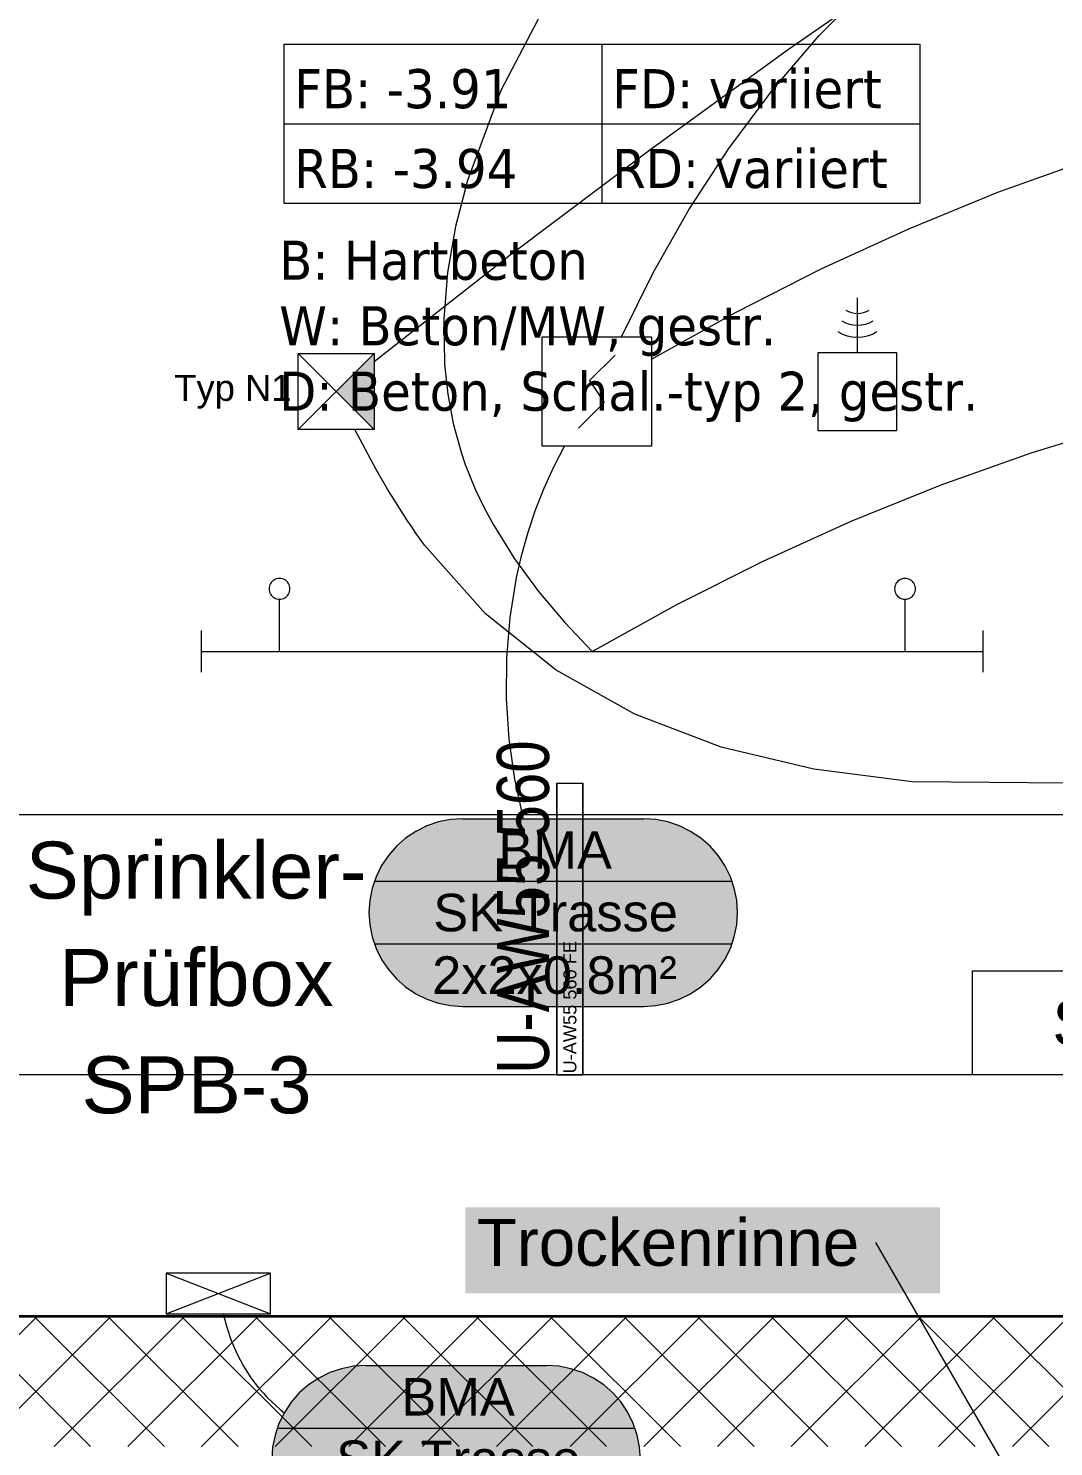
# Model space of a CAD drawing. Extents: x -1067 to 613, y -179 to 712.
# Drawn here: x -664.4 to -625.1, y 338.4 to 392.8 of the extents above; entities that cross this region are included whole.
import ezdxf

# ---------------------------------------------------------------- set-up
doc = ezdxf.new("R2010")
doc.units = 0
doc.layers.get('0').update_dxf_attribs({"lineweight": 13})
for name, color, linetype, lineweight in [('A-AREA-____-IDEN', 7, 'Continuous', 5), ('A-WALL-____-MCUT', 7, 'Continuous', 35), ('A-WALL-____-PATT', 7, 'Continuous', 35), ('Text', 7, 'Continuous', 5)]:
    doc.layers.add(name, color=color, linetype=linetype, lineweight=lineweight)
for name, color, linetype, lineweight, true_color in [('EL01_WAN_Brandmeldeanlagen', 7, 'Continuous', 13, 0xff8000), ('EL01_WAN_Feuwehrfunktantenne', 7, 'Continuous', 13, 0x993300), ('EL01_WAN_Leitung_Brandmeldeanlagen', 7, 'Continuous', 13, 0xff8000), ('EL01_WAN_Leitung_Licht', 7, 'Continuous', 13, 0x0080ff), ('EL01_WAN_Leitung_Notbeleuchtung', 7, 'Continuous', 13, 0x009900), ('EL01_WAN_Leuchten', 7, 'Continuous', 13, 0x0080ff), ('EL01_WAN_Notbeleuchtungen', 7, 'Continuous', 13, 0x009900), ('EL01_WAN_Notbeleuchtungentyp', 7, 'Continuous', 13, 0x009900), ('EL01_WAN_Schlaufkasten', 1, 'Continuous', 13, 0xff0000), ('EL01_WAN_Trassen', 40, 'Continuous', 13, 0xffbf00), ('EL01_WAN_Trassen Befestigung', 7, 'Continuous', 13, 0xb2b200)]:
    doc.layers.add(name, color=color, linetype=linetype, lineweight=lineweight, true_color=true_color)
doc.styles.get("Standard").update_dxf_attribs({"font": 'arial.ttf'})

# ---------------------------------------------------------------- blocks, each defined once
blk = doc.blocks.new('Referenz-A0UJ3194XE', base_point=(-1062.181, -175.856))
at = {"layer": 'A-AREA-____-IDEN', "color": 0, "linetype": 'Continuous', "ltscale": 0.13}
for p, q in [((-654.595, 392.212), (-630.195, 392.212)), ((-654.595, 386.089), (-654.595, 392.212)), ((-642.395, 392.212), (-642.395, 386.089)), ((-630.195, 392.212), (-630.195, 386.089)), ((-654.595, 389.151), (-630.195, 389.151)), ((-630.195, 386.089), (-654.595, 386.089))]:
    blk.add_line(p, q, dxfattribs=at)
at = {"layer": 'A-WALL-____-MCUT', "color": 0, "linetype": 'Continuous', "ltscale": 0.35}
blk.add_line((-590.097, 343.376), (-685.097, 343.376), dxfattribs=at)
at = {"layer": 'A-WALL-____-PATT', "color": 0, "linetype": 'Continuous', "lineweight": 9, "ltscale": 0.13}
for p, q in [((-669.075, 338.376), (-664.075, 343.376)), ((-662.016, 338.376), (-667.016, 343.376)), ((-666.246, 338.376), (-661.246, 343.376)), ((-659.187, 338.376), (-664.187, 343.376)), ((-663.418, 338.376), (-658.418, 343.376)), ((-656.359, 338.376), (-661.359, 343.376)), ((-660.589, 338.376), (-655.589, 343.376)), ((-653.53, 338.376), (-658.53, 343.376)), ((-657.761, 338.376), (-652.761, 343.376)), ((-650.702, 338.376), (-655.702, 343.376)), ((-654.932, 338.376), (-649.932, 343.376)), ((-647.874, 338.376), (-652.874, 343.376)), ((-652.104, 338.376), (-647.104, 343.376)), ((-645.045, 338.376), (-650.045, 343.376)), ((-649.276, 338.376), (-644.276, 343.376)), ((-642.217, 338.376), (-647.217, 343.376)), ((-646.447, 338.376), (-641.447, 343.376)), ((-639.388, 338.376), (-644.388, 343.376)), ((-643.619, 338.376), (-638.619, 343.376)), ((-636.56, 338.376), (-641.56, 343.376)), ((-640.79, 338.376), (-635.79, 343.376)), ((-633.732, 338.376), (-638.732, 343.376)), ((-637.962, 338.376), (-632.962, 343.376)), ((-630.903, 338.376), (-635.903, 343.376)), ((-635.133, 338.376), (-630.133, 343.376)), ((-628.075, 338.376), (-633.075, 343.376)), ((-632.305, 338.376), (-627.305, 343.376)), ((-625.246, 338.376), (-630.246, 343.376)), ((-629.477, 338.376), (-624.477, 343.376)), ((-622.418, 338.376), (-627.418, 343.376)), ((-626.648, 338.376), (-621.648, 343.376))]:
    blk.add_line(p, q, dxfattribs=at)
at = {"layer": 'Text', "color": 0, "linetype": 'Continuous', "ltscale": 0.13}
blk.add_line((-626.757, 337.326), (-631.887, 346.215), dxfattribs=at)
at = {"layer": 'Text', "color": 7, "linetype": 'Continuous', "ltscale": 0.13, "true_color": 0xffffff}
for points in [[(-629.429, 344.261), (-647.645, 344.261), (-629.429, 347.565)], [(-647.645, 344.261), (-629.429, 347.565), (-647.645, 347.565)], [(-629.429, 347.565), (-647.645, 347.565), (-647.645, 347.565)], [(-629.429, 344.261), (-629.429, 344.261), (-647.645, 344.261)]]:
    blk.add_solid(points, dxfattribs=at)
at = {"layer": 'A-AREA-____-IDEN', "color": 0, "linetype": 'Continuous', "ltscale": 0.13, "char_height": 1.5, "attachment_point": 1}
for s, insert in [('{\\W0.9;\\fVerdana;FB: -3.91}', (-654.204, 391.253)), ('{\\W0.9;\\fVerdana;FD: variiert}', (-642.004, 391.253)), ('{\\W0.9;\\fVerdana;RB: -3.94}', (-654.204, 388.191)), ('{\\W0.9;\\fVerdana;RD: variiert}', (-642.004, 388.191)), ('{\\W0.9;\\fVerdana;B: Hartbeton}', (-654.781, 384.667)), ('{\\W0.9;\\fVerdana;W: Beton/MW, gestr.}', (-654.781, 382.153)), ('{\\W0.9;\\fVerdana;D: Beton, Schal.-typ 2, gestr.}', (-654.781, 379.64))]:
    blk.add_mtext(s, dxfattribs=dict(at, insert=insert))
at = {"layer": 'Text', "color": 0, "linetype": 'Continuous', "ltscale": 0.13, "insert": (-647.195, 347.115), "char_height": 1.8, "attachment_point": 1}
blk.add_mtext('{\\fArial;Trockenrinne}', dxfattribs=at)
blk = doc.blocks.new('IfcObject-A0UJ31BCXE', base_point=(-646.428, 352.645))
at = {"layer": 'EL01_WAN_Trassen', "linetype": 'ByBlock', "lineweight": -2, "ltscale": 0.13}
for p, q in [((-644.127, 363.845), (-643.127, 363.845)), ((-644.127, 363.845), (-643.127, 363.845)), ((-644.127, 352.645), (-644.127, 363.845)), ((-644.127, 363.845), (-644.127, 363.845)), ((-644.127, 363.845), (-644.127, 352.645)), ((-643.127, 352.645), (-643.127, 363.845)), ((-643.127, 363.845), (-643.127, 363.845)), ((-643.127, 363.845), (-643.127, 352.645)), ((-644.127, 352.645), (-643.127, 352.645)), ((-644.127, 352.645), (-643.127, 352.645)), ((-644.127, 352.645), (-644.127, 352.645)), ((-643.127, 352.645), (-643.127, 352.645))]:
    blk.add_line(p, q, dxfattribs=at)
at = {"layer": 'EL01_WAN_Trassen', "lineweight": -2, "attachment_point": 1, "rotation": 90}
for s, insert, char_height in [('{\\W0.8;\\fArial;U-AW55 560}', (-646.428, 352.692), 2), ('{\\fArial;U-AW55 560 FE}', (-643.877, 352.7), 0.5)]:
    blk.add_mtext(s, dxfattribs=dict(at, insert=insert, char_height=char_height))
blk = doc.blocks.new('Kabelkanal-A0UJ31CAXE', base_point=(-673.095, 352.645))
at = {"color": 0, "linetype": 'ByBlock', "lineweight": -2, "ltscale": 0.13}
for p, q in [((-673.095, 352.645), (-673.095, 362.645)), ((-673.095, 362.645), (-613.095, 362.645)), ((-613.095, 362.645), (-613.095, 352.645)), ((-613.095, 352.645), (-673.095, 352.645))]:
    blk.add_line(p, q, dxfattribs=at)
blk = doc.blocks.new('Leitung-A0UJ31EOXE', base_point=(-656.934, 339.673))
at = {"color": 0, "linetype": 'ByBlock', "lineweight": -2, "ltscale": 0.13}
for p, q in [((-656.934, 343.476), (-656.797, 342.956)), ((-656.797, 342.956), (-656.622, 342.444)), ((-656.622, 342.444), (-656.409, 341.945)), ((-656.409, 341.945), (-656.157, 341.466)), ((-656.157, 341.466), (-655.866, 341.011)), ((-655.866, 341.011), (-655.536, 340.588)), ((-655.536, 340.588), (-655.39, 340.424)), ((-655.39, 340.424), (-655.238, 340.266)), ((-655.238, 340.266), (-655.081, 340.113)), ((-655.081, 340.113), (-654.921, 339.963)), ((-654.921, 339.963), (-654.757, 339.817)), ((-654.757, 339.817), (-654.592, 339.673))]:
    blk.add_line(p, q, dxfattribs=at)
blk = doc.blocks.new('Notleuchte eckig-A0UJ31KEXE', base_point=(-654.055, 377.414))
at = {"color": 0, "lineweight": -2}
for p, q in [((-654.055, 380.333), (-651.136, 377.414)), ((-654.055, 377.414), (-651.136, 380.333)), ((-654.055, 377.414), (-654.055, 380.333)), ((-654.055, 380.333), (-651.136, 380.333)), ((-651.136, 380.333), (-651.136, 377.414)), ((-651.136, 377.414), (-654.055, 377.414))]:
    blk.add_line(p, q, dxfattribs=at)
for points in [[(-651.136, 378.874), (-652.595, 378.874), (-651.136, 380.333)], [(-651.136, 377.414), (-651.136, 378.874), (-652.595, 378.874)]]:
    blk.add_solid(points, dxfattribs=at)
blk = doc.blocks.new('Bemerkung 1-A0UJ31KGXE', base_point=(-658.809, 378.518))
at = {"color": 0, "lineweight": -2, "insert": (-658.809, 379.518), "char_height": 1, "attachment_point": 1}
blk.add_mtext('{\\fArial;Typ N1}', dxfattribs=at)
blk = doc.blocks.new('Gruppenzuleitung-A0UJ31M8XE', base_point=(-651.337, 355.277))
at = {"color": 0, "linetype": 'ByBlock', "lineweight": -2, "ltscale": 0.13}
for p, q in [((-649.115, 362.203), (-649.537, 361.994)), ((-648.669, 362.354), (-649.115, 362.203)), ((-648.207, 362.446), (-648.669, 362.354)), ((-647.737, 362.477), (-648.207, 362.446)), ((-647.737, 362.477), (-640.794, 362.477)), ((-640.324, 362.446), (-640.794, 362.477)), ((-639.862, 362.354), (-640.324, 362.446)), ((-639.416, 362.203), (-639.862, 362.354)), ((-638.994, 361.994), (-639.416, 362.203)), ((-649.929, 361.733), (-650.283, 361.422)), ((-649.537, 361.994), (-649.929, 361.733)), ((-638.602, 361.733), (-638.994, 361.994)), ((-638.248, 361.422), (-638.602, 361.733)), ((-650.593, 361.068), (-650.855, 360.677)), ((-650.283, 361.422), (-650.593, 361.068)), ((-637.938, 361.068), (-638.248, 361.422)), ((-637.676, 360.677), (-637.938, 361.068)), ((-650.855, 360.677), (-651.063, 360.254)), ((-637.468, 360.254), (-637.676, 360.677)), ((-651.063, 360.254), (-651.214, 359.808)), ((-651.131, 360.077), (-637.4, 360.077)), ((-637.317, 359.808), (-637.468, 360.254)), ((-651.306, 359.347), (-651.337, 358.877)), ((-651.214, 359.808), (-651.306, 359.347)), ((-637.225, 359.347), (-637.317, 359.808)), ((-637.194, 358.877), (-637.225, 359.347)), ((-651.337, 358.877), (-651.306, 358.407)), ((-637.225, 358.407), (-637.194, 358.877)), ((-651.306, 358.407), (-651.214, 357.945)), ((-637.317, 357.945), (-637.225, 358.407)), ((-651.214, 357.945), (-651.063, 357.499)), ((-637.468, 357.499), (-637.317, 357.945)), ((-651.131, 357.677), (-637.4, 357.677)), ((-651.063, 357.499), (-650.855, 357.077)), ((-637.676, 357.077), (-637.468, 357.499)), ((-650.855, 357.077), (-650.593, 356.685)), ((-650.593, 356.685), (-650.283, 356.331)), ((-638.248, 356.331), (-637.938, 356.685)), ((-637.938, 356.685), (-637.676, 357.077)), ((-650.283, 356.331), (-649.929, 356.021)), ((-638.602, 356.021), (-638.248, 356.331)), ((-649.929, 356.021), (-649.537, 355.759)), ((-649.537, 355.759), (-649.115, 355.551)), ((-649.115, 355.551), (-648.669, 355.399)), ((-639.862, 355.399), (-639.416, 355.551)), ((-639.416, 355.551), (-638.994, 355.759)), ((-638.994, 355.759), (-638.602, 356.021)), ((-648.669, 355.399), (-648.207, 355.308)), ((-648.207, 355.308), (-647.737, 355.277)), ((-647.737, 355.277), (-640.794, 355.277)), ((-640.794, 355.277), (-640.324, 355.308)), ((-640.324, 355.308), (-639.862, 355.399))]:
    blk.add_line(p, q, dxfattribs=at)
at = {"color": 7, "linetype": 'ByBlock', "lineweight": -2, "ltscale": 0.13, "true_color": 0xffffff}
for points in [[(-649.537, 361.994), (-638.994, 361.994), (-649.299, 362.12)], [(-649.299, 362.12), (-639.232, 362.12), (-649.052, 362.228)], [(-638.994, 361.994), (-649.299, 362.12), (-639.232, 362.12)], [(-649.052, 362.228), (-639.479, 362.228), (-648.798, 362.317)], [(-639.232, 362.12), (-649.052, 362.228), (-639.479, 362.228)], [(-648.798, 362.317), (-639.733, 362.317), (-648.538, 362.386)], [(-639.479, 362.228), (-648.798, 362.317), (-639.733, 362.317)], [(-648.538, 362.386), (-639.993, 362.386), (-648.274, 362.436)], [(-639.733, 362.317), (-648.538, 362.386), (-639.993, 362.386)], [(-648.274, 362.436), (-640.257, 362.436), (-648.006, 362.467)], [(-639.993, 362.386), (-648.274, 362.436), (-640.257, 362.436)], [(-648.006, 362.467), (-640.525, 362.467), (-647.737, 362.477)], [(-640.257, 362.436), (-648.006, 362.467), (-640.525, 362.467)], [(-640.525, 362.467), (-647.737, 362.477), (-640.794, 362.477)], [(-650.376, 361.325), (-638.155, 361.325), (-650.186, 361.516)], [(-650.186, 361.516), (-638.345, 361.516), (-649.982, 361.691)], [(-638.155, 361.325), (-650.186, 361.516), (-638.345, 361.516)], [(-649.982, 361.691), (-638.549, 361.691), (-649.765, 361.851)], [(-638.345, 361.516), (-649.982, 361.691), (-638.549, 361.691)], [(-649.765, 361.851), (-638.766, 361.851), (-649.537, 361.994)], [(-638.549, 361.691), (-649.765, 361.851), (-638.766, 361.851)], [(-638.766, 361.851), (-649.537, 361.994), (-638.994, 361.994)], [(-650.712, 360.905), (-637.819, 360.905), (-650.552, 361.121)], [(-650.552, 361.121), (-637.979, 361.121), (-650.376, 361.325)], [(-637.819, 360.905), (-650.552, 361.121), (-637.979, 361.121)], [(-650.552, 361.121), (-637.979, 361.121), (-650.552, 361.121)], [(-637.979, 361.121), (-650.552, 361.121), (-637.979, 361.121)], [(-637.979, 361.121), (-650.376, 361.325), (-638.155, 361.325)], [(-651.088, 360.192), (-637.443, 360.192), (-650.981, 360.439)], [(-650.981, 360.439), (-637.55, 360.439), (-650.855, 360.677)], [(-637.443, 360.192), (-650.981, 360.439), (-637.55, 360.439)], [(-650.855, 360.677), (-637.676, 360.677), (-650.712, 360.905)], [(-637.55, 360.439), (-650.855, 360.677), (-637.676, 360.677)], [(-637.676, 360.677), (-650.712, 360.905), (-637.819, 360.905)], [(-650.712, 360.905), (-637.819, 360.905), (-650.712, 360.905)], [(-637.819, 360.905), (-650.712, 360.905), (-637.819, 360.905)], [(-651.247, 359.678), (-637.284, 359.678), (-651.177, 359.938)], [(-651.177, 359.938), (-637.354, 359.938), (-651.088, 360.192)], [(-637.284, 359.678), (-651.177, 359.938), (-637.354, 359.938)], [(-637.354, 359.938), (-651.088, 360.192), (-637.443, 360.192)], [(-651.327, 359.146), (-637.204, 359.146), (-651.297, 359.413)], [(-651.297, 359.413), (-637.234, 359.413), (-651.247, 359.678)], [(-637.204, 359.146), (-651.297, 359.413), (-637.234, 359.413)], [(-637.234, 359.413), (-651.247, 359.678), (-637.284, 359.678)], [(-651.337, 358.877), (-637.194, 358.877), (-651.327, 359.146)], [(-651.327, 358.608), (-637.204, 358.608), (-651.337, 358.877)], [(-637.204, 358.608), (-651.337, 358.877), (-637.194, 358.877)], [(-637.194, 358.877), (-651.327, 359.146), (-637.204, 359.146)], [(-651.297, 358.34), (-637.234, 358.34), (-651.327, 358.608)], [(-637.234, 358.34), (-651.327, 358.608), (-637.204, 358.608)], [(-651.247, 358.076), (-637.284, 358.076), (-651.297, 358.34)], [(-637.284, 358.076), (-651.297, 358.34), (-637.234, 358.34)], [(-651.177, 357.816), (-637.354, 357.816), (-651.247, 358.076)], [(-637.354, 357.816), (-651.247, 358.076), (-637.284, 358.076)], [(-651.088, 357.561), (-637.443, 357.561), (-651.177, 357.816)], [(-637.443, 357.561), (-651.177, 357.816), (-637.354, 357.816)], [(-650.981, 357.315), (-637.55, 357.315), (-651.088, 357.561)], [(-637.55, 357.315), (-651.088, 357.561), (-637.443, 357.561)], [(-650.855, 357.077), (-637.676, 357.077), (-650.981, 357.315)], [(-637.676, 357.077), (-650.981, 357.315), (-637.55, 357.315)], [(-650.712, 356.849), (-637.819, 356.849), (-650.855, 357.077)], [(-637.819, 356.849), (-650.855, 357.077), (-637.676, 357.077)], [(-650.552, 356.632), (-637.979, 356.632), (-650.712, 356.849)], [(-637.979, 356.632), (-650.712, 356.849), (-637.819, 356.849)], [(-650.376, 356.428), (-638.155, 356.428), (-650.552, 356.632)], [(-638.155, 356.428), (-650.552, 356.632), (-637.979, 356.632)], [(-650.186, 356.238), (-638.345, 356.238), (-650.376, 356.428)], [(-638.345, 356.238), (-650.376, 356.428), (-638.155, 356.428)], [(-649.982, 356.062), (-638.549, 356.062), (-650.186, 356.238)], [(-638.549, 356.062), (-650.186, 356.238), (-638.345, 356.238)], [(-649.765, 355.902), (-638.766, 355.902), (-649.982, 356.062)], [(-638.766, 355.902), (-649.982, 356.062), (-638.549, 356.062)], [(-649.982, 356.062), (-638.549, 356.062), (-649.982, 356.062)], [(-638.549, 356.062), (-649.982, 356.062), (-638.549, 356.062)], [(-649.537, 355.759), (-638.994, 355.759), (-649.765, 355.902)], [(-638.994, 355.759), (-649.765, 355.902), (-638.766, 355.902)], [(-649.299, 355.633), (-639.232, 355.633), (-649.537, 355.759)], [(-639.232, 355.633), (-649.537, 355.759), (-638.994, 355.759)], [(-649.052, 355.526), (-639.479, 355.526), (-649.299, 355.633)], [(-639.479, 355.526), (-649.299, 355.633), (-639.232, 355.633)], [(-648.798, 355.437), (-639.733, 355.437), (-649.052, 355.526)], [(-639.733, 355.437), (-649.052, 355.526), (-639.479, 355.526)], [(-648.538, 355.367), (-639.993, 355.367), (-648.798, 355.437)], [(-639.993, 355.367), (-648.798, 355.437), (-639.733, 355.437)], [(-648.274, 355.317), (-640.257, 355.317), (-648.538, 355.367)], [(-640.257, 355.317), (-648.538, 355.367), (-639.993, 355.367)], [(-648.006, 355.287), (-640.525, 355.287), (-648.274, 355.317)], [(-640.525, 355.287), (-648.274, 355.317), (-640.257, 355.317)], [(-648.274, 355.317), (-640.257, 355.317), (-648.274, 355.317)], [(-640.257, 355.317), (-648.274, 355.317), (-640.257, 355.317)], [(-647.737, 355.277), (-640.794, 355.277), (-648.006, 355.287)], [(-640.794, 355.277), (-648.006, 355.287), (-640.525, 355.287)]]:
    blk.add_solid(points, dxfattribs=at)
at = {"color": 0, "linetype": 'ByBlock', "lineweight": -2, "ltscale": 0.13, "char_height": 1.44, "attachment_point": 1}
for s, insert in [('{\\fArial;BMA}', (-646.371, 361.997)), ('{\\fArial;SK Trasse}', (-648.87, 359.597)), ('{\\fArial;2x2x0.8m²}', (-648.913, 357.197))]:
    blk.add_mtext(s, dxfattribs=dict(at, insert=insert))
blk = doc.blocks.new('MText-A0UJ31OAXE', base_point=(-664.509, 351.17))
at = {"color": 0, "lineweight": -2, "char_height": 2.1875, "attachment_point": 1}
for s, insert in [('{\\fArial;Sprinkler-}', (-664.509, 361.599)), ('{\\fArial;Prüfbox}', (-663.225, 357.481)), ('{\\fArial;SPB-3}', (-662.367, 353.358))]:
    blk.add_mtext(s, dxfattribs=dict(at, insert=insert))
blk = doc.blocks.new('Leitung-A0UJ31SAXE', base_point=(-642.767, 368.902))
at = {"color": 0, "linetype": 'ByBlock', "lineweight": -2, "ltscale": 0.13}
for p, q in [((-620.058, 378.242), (-619.294, 378.433)), ((-619.294, 378.433), (-618.529, 378.618)), ((-618.529, 378.618), (-617.762, 378.796)), ((-622.339, 377.626), (-621.58, 377.838)), ((-621.58, 377.838), (-620.82, 378.044)), ((-620.82, 378.044), (-620.058, 378.242)), ((-625.882, 376.535), (-622.339, 377.626)), ((-629.381, 375.292), (-625.882, 376.535)), ((-632.827, 373.902), (-629.381, 375.292)), ((-636.211, 372.37), (-632.827, 373.902)), ((-639.527, 370.702), (-636.211, 372.37)), ((-642.767, 368.902), (-639.527, 370.702))]:
    blk.add_line(p, q, dxfattribs=at)
blk = doc.blocks.new('Leitung-A0UJ31T0XE', base_point=(-648.465, 368.902))
at = {"color": 0, "linetype": 'ByBlock', "lineweight": -2, "ltscale": 0.13}
for p, q in [((-642.595, 396.626), (-644.581, 393.683)), ((-644.581, 393.683), (-646.274, 390.43)), ((-646.274, 390.43), (-647.558, 386.979)), ((-647.558, 386.979), (-648.011, 385.214)), ((-648.011, 385.214), (-648.318, 383.441)), ((-648.318, 383.441), (-648.465, 381.674)), ((-648.465, 381.674), (-648.438, 379.928)), ((-648.438, 379.928), (-648.316, 378.781)), ((-648.316, 378.781), (-648.106, 377.654)), ((-648.106, 377.654), (-647.803, 376.55)), ((-647.803, 376.55), (-647.639, 376.071)), ((-647.639, 376.071), (-647.457, 375.597)), ((-647.457, 375.597), (-647.257, 375.13)), ((-647.257, 375.13), (-646.928, 374.439)), ((-646.928, 374.439), (-646.564, 373.762)), ((-646.564, 373.762), (-645.746, 372.451)), ((-645.746, 372.451), (-644.826, 371.201)), ((-644.826, 371.201), (-643.825, 370.017)), ((-643.825, 370.017), (-642.767, 368.902))]:
    blk.add_line(p, q, dxfattribs=at)
blk = doc.blocks.new('Brandmelder-A0UJ31T8XE', base_point=(-644.694, 376.775))
at = {"color": 0, "lineweight": -2}
for p, q in [((-644.694, 380.975), (-640.494, 380.975)), ((-644.694, 376.775), (-644.694, 380.975)), ((-640.494, 380.975), (-640.494, 376.775)), ((-641.894, 380.275), (-642.874, 379.295)), ((-642.874, 379.295), (-642.314, 378.455)), ((-642.314, 378.455), (-643.294, 377.475)), ((-640.494, 376.775), (-644.694, 376.775))]:
    blk.add_line(p, q, dxfattribs=at)
blk = doc.blocks.new('Leitung-A0UJ31Y2XE', base_point=(-651.136, 380.028))
at = {"color": 0, "linetype": 'ByBlock', "lineweight": -2, "ltscale": 0.13}
for p, q in [((-607.959, 409.527), (-605.793, 410.776)), ((-610.117, 408.266), (-607.959, 409.527)), ((-612.267, 406.991), (-610.117, 408.266)), ((-614.409, 405.702), (-612.267, 406.991)), ((-616.542, 404.399), (-614.409, 405.702)), ((-618.666, 403.08), (-616.542, 404.399)), ((-624.259, 399.501), (-618.666, 403.08)), ((-629.781, 395.813), (-624.259, 399.501)), ((-635.233, 392.019), (-629.781, 395.813)), ((-640.61, 388.121), (-635.233, 392.019)), ((-645.912, 384.123), (-640.61, 388.121)), ((-651.136, 380.028), (-645.912, 384.123))]:
    blk.add_line(p, q, dxfattribs=at)
blk = doc.blocks.new('UV in Wand-A0UJ3200XE', base_point=(-659.115, 343.476))
at = {"color": 0, "lineweight": -2}
for p, q in [((-659.115, 345.036), (-659.115, 343.476)), ((-655.115, 345.036), (-659.115, 345.036)), ((-659.115, 345.036), (-655.115, 343.476)), ((-659.115, 343.476), (-655.115, 345.036)), ((-655.115, 343.476), (-655.115, 345.036)), ((-659.115, 343.476), (-655.115, 343.476))]:
    blk.add_line(p, q, dxfattribs=at)
blk = doc.blocks.new('Leitung-A0UJ320UXE', base_point=(-640.494, 380.114))
at = {"color": 0, "linetype": 'ByBlock', "lineweight": -2, "ltscale": 0.13}
for p, q in [((-609.219, 391.263), (-606.437, 391.648)), ((-606.437, 391.648), (-603.646, 391.954)), ((-611.99, 390.795), (-609.219, 391.263)), ((-614.746, 390.243), (-611.99, 390.795)), ((-617.484, 389.603), (-614.746, 390.243)), ((-620.2, 388.874), (-617.484, 389.603)), ((-623.727, 387.777), (-620.2, 388.874)), ((-627.204, 386.527), (-623.727, 387.777)), ((-630.626, 385.129), (-627.204, 386.527)), ((-633.986, 383.591), (-630.626, 385.129)), ((-637.277, 381.917), (-633.986, 383.591)), ((-640.494, 380.114), (-637.277, 381.917))]:
    blk.add_line(p, q, dxfattribs=at)
blk = doc.blocks.new('Gruppenzuleitung-A0UJ3210XE', base_point=(-655.065, 334.29))
at = {"color": 0, "linetype": 'ByBlock', "lineweight": -2, "ltscale": 0.13}
for p, q in [((-652.396, 341.367), (-652.842, 341.216)), ((-651.934, 341.459), (-652.396, 341.367)), ((-651.465, 341.49), (-651.934, 341.459)), ((-651.465, 341.49), (-644.521, 341.49)), ((-644.051, 341.459), (-644.521, 341.49)), ((-643.59, 341.367), (-644.051, 341.459)), ((-643.144, 341.216), (-643.59, 341.367)), ((-653.265, 341.008), (-653.656, 340.746)), ((-652.842, 341.216), (-653.265, 341.008)), ((-642.721, 341.008), (-643.144, 341.216)), ((-642.33, 340.746), (-642.721, 341.008)), ((-654.01, 340.436), (-654.321, 340.082)), ((-653.656, 340.746), (-654.01, 340.436)), ((-641.976, 340.436), (-642.33, 340.746)), ((-641.665, 340.082), (-641.976, 340.436)), ((-654.321, 340.082), (-654.582, 339.69)), ((-641.404, 339.69), (-641.665, 340.082)), ((-654.791, 339.268), (-654.942, 338.822)), ((-654.582, 339.69), (-654.791, 339.268)), ((-641.195, 339.268), (-641.404, 339.69)), ((-641.044, 338.822), (-641.195, 339.268)), ((-654.942, 338.822), (-655.034, 338.36)), ((-654.859, 339.09), (-641.127, 339.09)), ((-640.952, 338.36), (-641.044, 338.822)), ((-655.034, 338.36), (-655.065, 337.89)), ((-640.921, 337.89), (-640.952, 338.36)), ((-655.065, 337.89), (-655.034, 337.42)), ((-640.952, 337.42), (-640.921, 337.89)), ((-655.034, 337.42), (-654.942, 336.958)), ((-641.044, 336.958), (-640.952, 337.42)), ((-654.942, 336.958), (-654.791, 336.512)), ((-654.859, 336.69), (-641.127, 336.69)), ((-654.791, 336.512), (-654.582, 336.09)), ((-641.404, 336.09), (-641.195, 336.512)), ((-641.195, 336.512), (-641.044, 336.958)), ((-654.582, 336.09), (-654.321, 335.698)), ((-641.665, 335.698), (-641.404, 336.09)), ((-654.321, 335.698), (-654.01, 335.344)), ((-641.976, 335.344), (-641.665, 335.698)), ((-654.01, 335.344), (-653.656, 335.034)), ((-653.656, 335.034), (-653.265, 334.772)), ((-642.721, 334.772), (-642.33, 335.034)), ((-642.33, 335.034), (-641.976, 335.344)), ((-653.265, 334.772), (-652.842, 334.564)), ((-652.842, 334.564), (-652.396, 334.413)), ((-652.396, 334.413), (-651.934, 334.321)), ((-651.934, 334.321), (-651.465, 334.29)), ((-651.465, 334.29), (-644.521, 334.29)), ((-644.521, 334.29), (-644.051, 334.321)), ((-644.051, 334.321), (-643.59, 334.413)), ((-643.59, 334.413), (-643.144, 334.564)), ((-643.144, 334.564), (-642.721, 334.772))]:
    blk.add_line(p, q, dxfattribs=at)
at = {"color": 7, "linetype": 'ByBlock', "lineweight": -2, "ltscale": 0.13, "true_color": 0xffffff}
for points in [[(-652.526, 341.33), (-643.46, 341.33), (-652.266, 341.4)], [(-652.266, 341.4), (-643.72, 341.4), (-652.001, 341.45)], [(-643.46, 341.33), (-652.266, 341.4), (-643.72, 341.4)], [(-652.001, 341.45), (-643.985, 341.45), (-651.734, 341.48)], [(-643.72, 341.4), (-652.001, 341.45), (-643.985, 341.45)], [(-651.734, 341.48), (-644.252, 341.48), (-651.465, 341.49)], [(-643.985, 341.45), (-651.734, 341.48), (-644.252, 341.48)], [(-644.252, 341.48), (-651.465, 341.49), (-644.521, 341.49)], [(-653.709, 340.705), (-642.277, 340.705), (-653.493, 340.864)], [(-653.493, 340.864), (-642.493, 340.864), (-653.265, 341.008)], [(-642.277, 340.705), (-653.493, 340.864), (-642.493, 340.864)], [(-653.265, 341.008), (-642.721, 341.008), (-653.027, 341.133)], [(-642.493, 340.864), (-653.265, 341.008), (-642.721, 341.008)], [(-653.027, 341.133), (-642.959, 341.133), (-652.78, 341.241)], [(-642.721, 341.008), (-653.027, 341.133), (-642.959, 341.133)], [(-652.78, 341.241), (-643.206, 341.241), (-652.526, 341.33)], [(-642.959, 341.133), (-652.78, 341.241), (-643.206, 341.241)], [(-643.206, 341.241), (-652.526, 341.33), (-643.46, 341.33)], [(-654.279, 340.135), (-641.707, 340.135), (-654.104, 340.339)], [(-654.104, 340.339), (-641.882, 340.339), (-653.913, 340.529)], [(-641.707, 340.135), (-654.104, 340.339), (-641.882, 340.339)], [(-654.104, 340.339), (-641.882, 340.339), (-654.104, 340.339)], [(-641.882, 340.339), (-654.104, 340.339), (-641.882, 340.339)], [(-653.913, 340.529), (-642.073, 340.529), (-653.709, 340.705)], [(-641.882, 340.339), (-653.913, 340.529), (-642.073, 340.529)], [(-642.073, 340.529), (-653.709, 340.705), (-642.277, 340.705)], [(-654.582, 339.69), (-641.404, 339.69), (-654.439, 339.918)], [(-654.439, 339.918), (-641.547, 339.918), (-654.279, 340.135)], [(-641.404, 339.69), (-654.439, 339.918), (-641.547, 339.918)], [(-654.439, 339.918), (-641.547, 339.918), (-654.439, 339.918)], [(-641.547, 339.918), (-654.439, 339.918), (-641.547, 339.918)], [(-641.547, 339.918), (-654.279, 340.135), (-641.707, 340.135)], [(-654.279, 340.135), (-641.707, 340.135), (-654.279, 340.135)], [(-641.707, 340.135), (-654.279, 340.135), (-641.707, 340.135)], [(-654.905, 338.951), (-641.081, 338.951), (-654.816, 339.205)], [(-654.816, 339.205), (-641.17, 339.205), (-654.708, 339.452)], [(-641.081, 338.951), (-654.816, 339.205), (-641.17, 339.205)], [(-654.708, 339.452), (-641.278, 339.452), (-654.582, 339.69)], [(-641.17, 339.205), (-654.708, 339.452), (-641.278, 339.452)], [(-641.278, 339.452), (-654.582, 339.69), (-641.404, 339.69)], [(-655.024, 338.427), (-640.962, 338.427), (-654.974, 338.691)], [(-654.974, 338.691), (-641.012, 338.691), (-654.905, 338.951)], [(-640.962, 338.427), (-654.974, 338.691), (-641.012, 338.691)], [(-641.012, 338.691), (-654.905, 338.951), (-641.081, 338.951)], [(-655.065, 337.89), (-640.921, 337.89), (-655.054, 338.159)], [(-655.054, 338.159), (-640.931, 338.159), (-655.024, 338.427)], [(-640.921, 337.89), (-655.054, 338.159), (-640.931, 338.159)], [(-640.931, 338.159), (-655.024, 338.427), (-640.962, 338.427)], [(-655.054, 337.621), (-640.931, 337.621), (-655.065, 337.89)], [(-640.931, 337.621), (-655.065, 337.89), (-640.921, 337.89)], [(-655.024, 337.353), (-640.962, 337.353), (-655.054, 337.621)], [(-640.962, 337.353), (-655.054, 337.621), (-640.931, 337.621)], [(-654.974, 337.089), (-641.012, 337.089), (-655.024, 337.353)], [(-641.012, 337.089), (-655.024, 337.353), (-640.962, 337.353)], [(-654.905, 336.829), (-641.081, 336.829), (-654.974, 337.089)], [(-641.081, 336.829), (-654.974, 337.089), (-641.012, 337.089)], [(-654.816, 336.575), (-641.17, 336.575), (-654.905, 336.829)], [(-641.17, 336.575), (-654.905, 336.829), (-641.081, 336.829)], [(-654.708, 336.328), (-641.278, 336.328), (-654.816, 336.575)], [(-641.278, 336.328), (-654.816, 336.575), (-641.17, 336.575)], [(-654.582, 336.09), (-641.404, 336.09), (-654.708, 336.328)], [(-641.404, 336.09), (-654.708, 336.328), (-641.278, 336.328)], [(-654.439, 335.862), (-641.547, 335.862), (-654.582, 336.09)], [(-641.547, 335.862), (-654.582, 336.09), (-641.404, 336.09)], [(-654.279, 335.645), (-641.707, 335.645), (-654.439, 335.862)], [(-641.707, 335.645), (-654.439, 335.862), (-641.547, 335.862)], [(-654.104, 335.441), (-641.882, 335.441), (-654.279, 335.645)], [(-641.882, 335.441), (-654.279, 335.645), (-641.707, 335.645)], [(-653.913, 335.251), (-642.073, 335.251), (-654.104, 335.441)], [(-642.073, 335.251), (-654.104, 335.441), (-641.882, 335.441)], [(-653.709, 335.075), (-642.277, 335.075), (-653.913, 335.251)], [(-642.277, 335.075), (-653.913, 335.251), (-642.073, 335.251)], [(-653.493, 334.916), (-642.493, 334.916), (-653.709, 335.075)], [(-642.493, 334.916), (-653.709, 335.075), (-642.277, 335.075)], [(-653.709, 335.075), (-642.277, 335.075), (-653.709, 335.075)], [(-642.277, 335.075), (-653.709, 335.075), (-642.277, 335.075)], [(-653.265, 334.772), (-642.721, 334.772), (-653.493, 334.916)], [(-642.721, 334.772), (-653.493, 334.916), (-642.493, 334.916)], [(-653.027, 334.646), (-642.959, 334.646), (-653.265, 334.772)], [(-642.959, 334.646), (-653.265, 334.772), (-642.721, 334.772)], [(-652.78, 334.539), (-643.206, 334.539), (-653.027, 334.646)], [(-643.206, 334.539), (-653.027, 334.646), (-642.959, 334.646)], [(-652.526, 334.45), (-643.46, 334.45), (-652.78, 334.539)], [(-643.46, 334.45), (-652.78, 334.539), (-643.206, 334.539)], [(-652.266, 334.38), (-643.72, 334.38), (-652.526, 334.45)], [(-643.72, 334.38), (-652.526, 334.45), (-643.46, 334.45)], [(-652.001, 334.33), (-643.985, 334.33), (-652.266, 334.38)], [(-643.985, 334.33), (-652.266, 334.38), (-643.72, 334.38)], [(-651.734, 334.3), (-644.252, 334.3), (-652.001, 334.33)], [(-644.252, 334.3), (-652.001, 334.33), (-643.985, 334.33)], [(-652.001, 334.33), (-643.985, 334.33), (-652.001, 334.33)], [(-643.985, 334.33), (-652.001, 334.33), (-643.985, 334.33)], [(-651.465, 334.29), (-644.521, 334.29), (-651.734, 334.3)], [(-644.521, 334.29), (-651.734, 334.3), (-644.252, 334.3)]]:
    blk.add_solid(points, dxfattribs=at)
at = {"color": 0, "linetype": 'ByBlock', "lineweight": -2, "ltscale": 0.13, "char_height": 1.44, "attachment_point": 1}
for s, insert in [('{\\fArial;BMA}', (-650.098, 341.01)), ('{\\fArial;SK Trasse}', (-652.598, 338.61)), ('{\\fArial;2x2x0.8m²}', (-652.641, 336.21))]:
    blk.add_mtext(s, dxfattribs=dict(at, insert=insert))
blk = doc.blocks.new('Leitung-A0UJ3222XE', base_point=(-646.061, 362.477))
at = {"color": 0, "linetype": 'ByBlock', "lineweight": -2, "ltscale": 0.13}
for p, q in [((-644.246, 375.982), (-643.837, 376.775)), ((-644.615, 375.168), (-644.246, 375.982)), ((-644.942, 374.334), (-644.615, 375.168)), ((-645.228, 373.485), (-644.942, 374.334)), ((-645.471, 372.621), (-645.228, 373.485)), ((-645.673, 371.745), (-645.471, 372.621)), ((-645.924, 370.207), (-645.673, 371.745)), ((-646.052, 368.652), (-645.924, 370.207)), ((-646.061, 367.09), (-646.052, 368.652)), ((-645.954, 365.533), (-646.061, 367.09)), ((-645.734, 363.991), (-645.954, 365.533)), ((-645.406, 362.477), (-645.734, 363.991))]:
    blk.add_line(p, q, dxfattribs=at)
blk = doc.blocks.new('Funkempfänger-A0UJ323IXE', base_point=(-634.094, 377.375))
at = {"color": 0, "lineweight": -2}
for p, q in [((-632.594, 380.375), (-632.594, 382.475)), ((-633.041, 382), (-632.937, 381.946)), ((-632.937, 381.946), (-632.826, 381.907)), ((-632.826, 381.907), (-632.711, 381.883)), ((-632.711, 381.883), (-632.594, 381.875)), ((-632.594, 381.875), (-632.477, 381.883)), ((-632.477, 381.883), (-632.362, 381.907)), ((-632.362, 381.907), (-632.251, 381.946)), ((-632.251, 381.946), (-632.147, 382)), ((-633.344, 381.176), (-633.169, 381.085)), ((-633.194, 381.586), (-633.053, 381.515)), ((-633.053, 381.515), (-632.905, 381.463)), ((-632.905, 381.463), (-632.751, 381.432)), ((-632.751, 381.432), (-632.594, 381.422)), ((-632.594, 381.422), (-632.437, 381.432)), ((-632.437, 381.432), (-632.283, 381.463)), ((-632.283, 381.463), (-632.134, 381.515)), ((-632.134, 381.515), (-631.994, 381.586)), ((-632.019, 381.085), (-631.844, 381.176)), ((-633.169, 381.085), (-632.983, 381.019)), ((-632.983, 381.019), (-632.79, 380.979)), ((-632.79, 380.979), (-632.594, 380.965)), ((-632.594, 380.965), (-632.397, 380.979)), ((-632.397, 380.979), (-632.204, 381.019)), ((-632.204, 381.019), (-632.019, 381.085)), ((-634.094, 377.375), (-634.094, 380.375)), ((-634.094, 380.375), (-631.094, 380.375)), ((-631.094, 380.375), (-631.094, 377.375)), ((-631.094, 377.375), (-634.094, 377.375))]:
    blk.add_line(p, q, dxfattribs=at)
blk = doc.blocks.new('Leitung-A0UJ323MXE', base_point=(-651.875, 363.844))
at = {"color": 0, "linetype": 'ByBlock', "lineweight": -2, "ltscale": 0.13}
for p, q in [((-583.356, 378.063), (-593.738, 372.299)), ((-651.475, 376.648), (-651.875, 377.414)), ((-651.058, 375.886), (-651.475, 376.648)), ((-650.624, 375.135), (-651.058, 375.886)), ((-650.171, 374.398), (-650.624, 375.135)), ((-650.016, 374.156), (-650.171, 374.398)), ((-649.858, 373.917), (-650.016, 374.156)), ((-649.698, 373.68), (-649.858, 373.917)), ((-649.536, 373.446), (-649.698, 373.68)), ((-649.371, 373.215), (-649.536, 373.446)), ((-649.204, 372.986), (-649.371, 373.215)), ((-646.861, 370.342), (-649.204, 372.986)), ((-593.738, 372.299), (-605.754, 367.533)), ((-644.156, 368.186), (-646.861, 370.342)), ((-641.129, 366.49), (-644.156, 368.186)), ((-605.754, 367.533), (-612.047, 365.751)), ((-637.817, 365.229), (-641.129, 366.49)), ((-612.047, 365.751), (-618.356, 364.491)), ((-634.26, 364.375), (-637.817, 365.229)), ((-630.497, 363.901), (-634.26, 364.375)), ((-618.356, 364.491), (-624.549, 363.844)), ((-624.549, 363.844), (-630.497, 363.901))]:
    blk.add_line(p, q, dxfattribs=at)
blk = doc.blocks.new('Leitung-A0UJ324EXE', base_point=(-641.65, 380.975))
at = {"color": 0, "linetype": 'ByBlock', "lineweight": -2, "ltscale": 0.13}
for p, q in [((-609.678, 404.957), (-604.759, 405.666)), ((-614.579, 403.815), (-609.678, 404.957)), ((-619.367, 402.218), (-614.579, 403.815)), ((-621.688, 401.242), (-619.367, 402.218)), ((-623.945, 400.146), (-621.688, 401.242)), ((-626.126, 398.926), (-623.945, 400.146)), ((-628.219, 397.58), (-626.126, 398.926)), ((-632.093, 394.498), (-628.219, 397.58)), ((-634.058, 392.541), (-632.093, 394.498)), ((-635.87, 390.437), (-634.058, 392.541)), ((-637.532, 388.207), (-635.87, 390.437)), ((-639.048, 385.873), (-637.532, 388.207)), ((-640.419, 383.455), (-639.048, 385.873)), ((-641.65, 380.975), (-640.419, 383.455))]:
    blk.add_line(p, q, dxfattribs=at)
blk = doc.blocks.new('LED-Langfeldleuchte 37W-A0UJ327SXE', base_point=(-657.767, 368.102))
at = {"color": 0, "lineweight": -2}
for p, q in [((-655.163, 371.354), (-655.167, 371.302)), ((-655.167, 371.302), (-655.163, 371.249)), ((-655.153, 371.405), (-655.163, 371.354)), ((-655.136, 371.455), (-655.153, 371.405)), ((-655.113, 371.502), (-655.136, 371.455)), ((-655.084, 371.545), (-655.113, 371.502)), ((-655.049, 371.584), (-655.084, 371.545)), ((-655.01, 371.619), (-655.049, 371.584)), ((-654.967, 371.648), (-655.01, 371.619)), ((-654.92, 371.671), (-654.967, 371.648)), ((-654.87, 371.688), (-654.92, 371.671)), ((-654.819, 371.698), (-654.87, 371.688)), ((-654.767, 371.702), (-654.819, 371.698)), ((-654.714, 371.698), (-654.767, 371.702)), ((-654.663, 371.688), (-654.714, 371.698)), ((-654.614, 371.671), (-654.663, 371.688)), ((-654.567, 371.648), (-654.614, 371.671)), ((-654.523, 371.619), (-654.567, 371.648)), ((-654.484, 371.584), (-654.523, 371.619)), ((-654.449, 371.545), (-654.484, 371.584)), ((-654.42, 371.502), (-654.449, 371.545)), ((-654.397, 371.455), (-654.42, 371.502)), ((-654.38, 371.405), (-654.397, 371.455)), ((-654.37, 371.354), (-654.38, 371.405)), ((-654.367, 371.302), (-654.37, 371.354)), ((-654.37, 371.249), (-654.367, 371.302)), ((-631.163, 371.354), (-631.167, 371.302)), ((-631.167, 371.302), (-631.163, 371.249)), ((-631.153, 371.405), (-631.163, 371.354)), ((-631.136, 371.455), (-631.153, 371.405)), ((-631.113, 371.502), (-631.136, 371.455)), ((-631.084, 371.545), (-631.113, 371.502)), ((-631.049, 371.584), (-631.084, 371.545)), ((-631.01, 371.619), (-631.049, 371.584)), ((-630.967, 371.648), (-631.01, 371.619)), ((-630.92, 371.671), (-630.967, 371.648)), ((-630.87, 371.688), (-630.92, 371.671)), ((-630.819, 371.698), (-630.87, 371.688)), ((-630.767, 371.702), (-630.819, 371.698)), ((-630.714, 371.698), (-630.767, 371.702)), ((-630.663, 371.688), (-630.714, 371.698)), ((-630.614, 371.671), (-630.663, 371.688)), ((-630.567, 371.648), (-630.614, 371.671)), ((-630.523, 371.619), (-630.567, 371.648)), ((-630.484, 371.584), (-630.523, 371.619)), ((-630.449, 371.545), (-630.484, 371.584)), ((-630.42, 371.502), (-630.449, 371.545)), ((-630.397, 371.455), (-630.42, 371.502)), ((-630.38, 371.405), (-630.397, 371.455)), ((-630.37, 371.354), (-630.38, 371.405)), ((-630.367, 371.302), (-630.37, 371.354)), ((-630.37, 371.249), (-630.367, 371.302)), ((-655.163, 371.249), (-655.153, 371.198)), ((-655.153, 371.198), (-655.136, 371.149)), ((-655.136, 371.149), (-655.113, 371.102)), ((-655.113, 371.102), (-655.084, 371.058)), ((-655.084, 371.058), (-655.049, 371.019)), ((-655.049, 371.019), (-655.01, 370.984)), ((-655.01, 370.984), (-654.967, 370.955)), ((-654.967, 370.955), (-654.92, 370.932)), ((-654.92, 370.932), (-654.87, 370.915)), ((-654.87, 370.915), (-654.819, 370.905)), ((-654.819, 370.905), (-654.767, 370.902)), ((-654.767, 370.902), (-654.714, 370.905)), ((-654.767, 368.902), (-654.767, 370.902)), ((-654.714, 370.905), (-654.663, 370.915)), ((-654.663, 370.915), (-654.614, 370.932)), ((-654.614, 370.932), (-654.567, 370.955)), ((-654.567, 370.955), (-654.523, 370.984)), ((-654.523, 370.984), (-654.484, 371.019)), ((-654.484, 371.019), (-654.449, 371.058)), ((-654.449, 371.058), (-654.42, 371.102)), ((-654.42, 371.102), (-654.397, 371.149)), ((-654.397, 371.149), (-654.38, 371.198)), ((-654.38, 371.198), (-654.37, 371.249)), ((-631.163, 371.249), (-631.153, 371.198)), ((-631.153, 371.198), (-631.136, 371.149)), ((-631.136, 371.149), (-631.113, 371.102)), ((-631.113, 371.102), (-631.084, 371.058)), ((-631.084, 371.058), (-631.049, 371.019)), ((-631.049, 371.019), (-631.01, 370.984)), ((-631.01, 370.984), (-630.967, 370.955)), ((-630.967, 370.955), (-630.92, 370.932)), ((-630.92, 370.932), (-630.87, 370.915)), ((-630.87, 370.915), (-630.819, 370.905)), ((-630.819, 370.905), (-630.767, 370.902)), ((-630.767, 370.902), (-630.714, 370.905)), ((-630.767, 368.902), (-630.767, 370.902)), ((-630.714, 370.905), (-630.663, 370.915)), ((-630.663, 370.915), (-630.614, 370.932)), ((-630.614, 370.932), (-630.567, 370.955)), ((-630.567, 370.955), (-630.523, 370.984)), ((-630.523, 370.984), (-630.484, 371.019)), ((-630.484, 371.019), (-630.449, 371.058)), ((-630.449, 371.058), (-630.42, 371.102)), ((-630.42, 371.102), (-630.397, 371.149)), ((-630.397, 371.149), (-630.38, 371.198)), ((-630.38, 371.198), (-630.37, 371.249)), ((-657.767, 368.102), (-657.767, 369.702)), ((-627.767, 368.102), (-627.767, 369.702)), ((-657.767, 368.902), (-627.767, 368.902))]:
    blk.add_line(p, q, dxfattribs=at)
blk = doc.blocks.new('Schlaufkasten Decke (multi)-A0UJ328UXE', base_point=(-628.171, 352.645))
at = {"color": 0, "linetype": 'ByBlock', "lineweight": -2, "ltscale": 0.13}
for p, q in [((-628.171, 352.645), (-628.171, 356.645)), ((-628.171, 356.645), (-618.891, 356.645)), ((-618.891, 356.645), (-618.891, 352.645)), ((-618.891, 352.645), (-628.171, 352.645))]:
    blk.add_line(p, q, dxfattribs=at)
at = {"color": 0, "linetype": 'ByBlock', "lineweight": -2, "ltscale": 0.13, "insert": (-625.112, 355.525), "char_height": 1.76, "attachment_point": 1}
blk.add_mtext('{\\fArial;SK}', dxfattribs=at)

msp = doc.modelspace()

# ---------------------------------------------------------------- block references
at = {"color": 9, "lineweight": 25, "ltscale": 0.25, "true_color": 0xc0c0c0}
msp.add_blockref('Referenz-A0UJ3194XE', (-1062.181, -175.856), dxfattribs=at)
at = {"layer": 'EL01_WAN_Brandmeldeanlagen', "linetype": 'Continuous', "ltscale": 0.13}
for name, p in [('Brandmelder-A0UJ31T8XE', (-644.694, 376.775)), ('UV in Wand-A0UJ3200XE', (-659.115, 343.476))]:
    msp.add_blockref(name, p, dxfattribs=at)
at = {"layer": 'EL01_WAN_Brandmeldeanlagen', "linetype": 'Continuous', "ltscale": 1.3}
msp.add_blockref('MText-A0UJ31OAXE', (-664.509, 351.17), dxfattribs=at)
at = {"layer": 'EL01_WAN_Feuwehrfunktantenne', "linetype": 'Continuous', "ltscale": 0.13}
msp.add_blockref('Funkempfänger-A0UJ323IXE', (-634.094, 377.375), dxfattribs=at)
at = {"layer": 'EL01_WAN_Leitung_Brandmeldeanlagen', "ltscale": 0.13}
for name, p in [('Leitung-A0UJ324EXE', (-641.65, 380.975)), ('Leitung-A0UJ320UXE', (-640.494, 380.114)), ('Leitung-A0UJ3222XE', (-646.061, 362.477)), ('Gruppenzuleitung-A0UJ31M8XE', (-651.337, 355.277)), ('Leitung-A0UJ31EOXE', (-656.934, 339.673)), ('Gruppenzuleitung-A0UJ3210XE', (-655.065, 334.29))]:
    msp.add_blockref(name, p, dxfattribs=at)
at = {"layer": 'EL01_WAN_Leitung_Licht', "ltscale": 0.13}
for name, p in [('Leitung-A0UJ31T0XE', (-648.465, 368.902)), ('Leitung-A0UJ31SAXE', (-642.767, 368.902))]:
    msp.add_blockref(name, p, dxfattribs=at)
at = {"layer": 'EL01_WAN_Leitung_Notbeleuchtung', "ltscale": 0.13}
for name, p in [('Leitung-A0UJ31Y2XE', (-651.136, 380.028)), ('Leitung-A0UJ323MXE', (-651.875, 363.844))]:
    msp.add_blockref(name, p, dxfattribs=at)
at = {"layer": 'EL01_WAN_Leuchten', "ltscale": 0.13}
msp.add_blockref('LED-Langfeldleuchte 37W-A0UJ327SXE', (-657.767, 368.102), dxfattribs=at)
at = {"layer": 'EL01_WAN_Notbeleuchtungen', "linetype": 'Continuous', "ltscale": 0.13}
msp.add_blockref('Notleuchte eckig-A0UJ31KEXE', (-654.055, 377.414), dxfattribs=at)
at = {"layer": 'EL01_WAN_Notbeleuchtungentyp', "linetype": 'Continuous', "ltscale": 0.13}
msp.add_blockref('Bemerkung 1-A0UJ31KGXE', (-658.809, 378.518), dxfattribs=at)
at = {"layer": 'EL01_WAN_Schlaufkasten', "ltscale": 0.13}
msp.add_blockref('Schlaufkasten Decke (multi)-A0UJ328UXE', (-628.171, 352.645), dxfattribs=at)
at = {"layer": 'EL01_WAN_Trassen', "ltscale": 0.13}
msp.add_blockref('Kabelkanal-A0UJ31CAXE', (-673.095, 352.645), dxfattribs=at)
at = {"layer": 'EL01_WAN_Trassen Befestigung', "ltscale": 0.13}
msp.add_blockref('IfcObject-A0UJ31BCXE', (-646.428, 352.645), dxfattribs=at)

doc.saveas('drawing.dxf')
